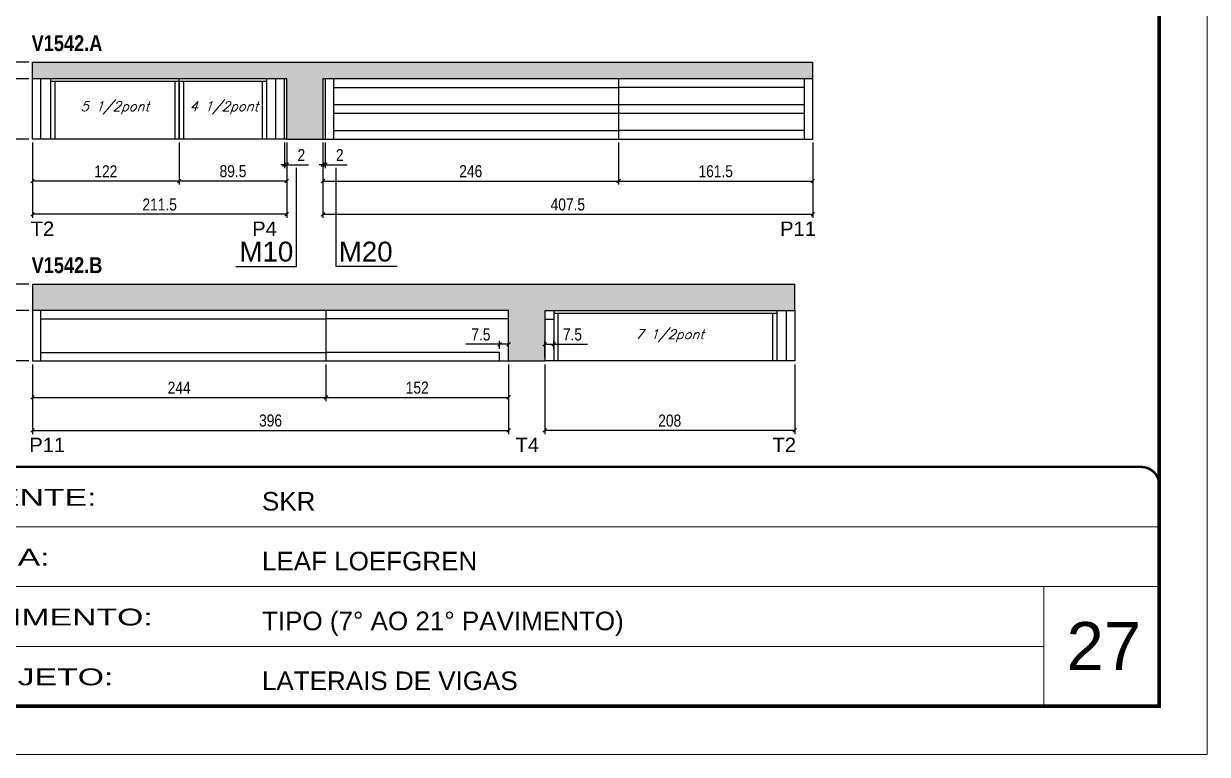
# Model space of a CAD drawing. Extents: x 3309 to 9563, y -2522 to 14608.
# Drawn here: x 6993 to 7978, y 6666 to 7275 of the extents above; entities that cross this region are included whole.
import ezdxf

# ---------------------------------------------------------------- set-up
doc = ezdxf.new("R2010")
doc.units = 0
doc.linetypes.add('CONTINUO', pattern=[0])
doc.linetypes.add('DASHED', pattern=[0.75, 0.5, -0.25])
for name, color, linetype in [('5', 5, 'Continuous'), ('COTA', 241, 'Continuous'), ('NOMENCLATURA', 7, 'Continuous'), ('Painéis', 200, 'Continuous'), ('SARR_2.2x10', 60, 'Continuous'), ('SARR_2.2x7', 40, 'Continuous'), ('SARR_3.5x7', 81, 'Continuous'), ('texto', 7, 'Continuous')]:
    doc.layers.add(name, color=color, linetype=linetype)
for name, color, linetype, lineweight in [('CARIMBO', 255, 'Continuous', 9), ('Folhas', 255, 'Continuous', 9), ('SARRAFO DE PRESSAO', 251, 'DASHED', 9)]:
    doc.layers.add(name, color=color, linetype=linetype, lineweight=lineweight)
doc.styles.add('ARIAL', font='arial.ttf')
doc.styles.add('COTA TECNICA', font='techl___.ttf', dxfattribs={"height": 10})
doc.styles.add('Romans', font='romans.shx')
doc.styles.get("Standard").update_dxf_attribs({"font": 'arial.ttf'})
doc.styles.add('TECNICA', font='techb___.ttf', dxfattribs={"height": 10})
doc.styles.add('Tecnologia', font='')
doc.styles.get('Tecnologia').set_extended_font_data('Forgotten Futurist')
doc.dimstyles.new('PAINEL', dxfattribs={"dimtxt": 10, "dimasz": 3, "dimexe": 3, "dimexo": 3, "dimgap": 3, "dimtad": 1, "dimdec": 1, "dimzin": 12, "dimdsep": 46, "dimtxsty": 'COTA TECNICA', "dimblk1": 'OBLIQUE', "dimblk2": 'OBLIQUE', "dimsah": 1, "dimcen": 0.9, "dimclrd": 4, "dimclre": 4, "dimclrt": 240, "dimadec": 1, "dimazin": 3, "dimtfac": 1, "dimtdec": 1, "dimtmove": 0, "dimatfit": 3, "dimfxl": 1, "dimtolj": 1, "dimtzin": 12, "dimarcsym": 0})

# ---------------------------------------------------------------- blocks, each defined once
blk = doc.blocks.new('9999999999')
at = {"color": 30, "linetype": 'CONTINUO'}
for p, q in [((98564.56, 34379.64), (99583.98, 34379.64)), ((98564.56, 34329.83), (99487.98, 34329.83)), ((99583.98, 34329.83), (99487.98, 34329.83)), ((99487.98, 34329.83), (99487.98, 34230.21)), ((98564.56, 34280.02), (99487.98, 34280.02))]:
    blk.add_line(p, q, dxfattribs=at)
at = {"color": 30, "linetype": 'CONTINUO', "const_width": 2}
blk.add_lwpolyline([(99583.98, 34230.21), (99583.98, 34414.45, 0.414214), (99568.98, 34429.45), (98228.98, 34429.45, 0.414214), (98213.98, 34414.45), (98213.98, 34245.21, 0.414214), (98228.98, 34230.21), (99583.98, 34230.21)], format="xyb", dxfattribs=at)
at = {"layer": 'Folhas'}
blk.add_lwpolyline([(98138.98, 34190.21), (99623.98, 34190.21), (99623.98, 35240.21), (98138.98, 35240.21)], close=True, dxfattribs=at)
at = {"layer": 'Folhas', "color": 30, "const_width": 3}
blk.add_lwpolyline([(98213.98, 34230.21), (99583.98, 34230.21), (99583.98, 35200.21), (98213.98, 35200.21)], close=True, dxfattribs=at)
at = {"color": 7, "linetype": 'Continuous', "ltscale": 5, "style": 'ARIAL'}
for s, height, p in [('SKR', 15.483, (98837.68, 34393.13)), ('LEAF LOEFGREN', 15.4829, (98837.68, 34343.32)), ('TIPO (7° AO 21° PAVIMENTO)', 15.4829, (98837.68, 34293.51)), ('LATERAIS DE VIGAS', 15.4829, (98837.68, 34243.7))]:
    blk.add_text(s, height=height, dxfattribs=at).set_placement(p)
at = {"layer": 'Folhas', "color": 7, "style": 'Tecnologia', "width": 1.5}
for s, p in [('CLIENTE:', (98573.65, 34397.17)), ('OBRA:', (98573.65, 34347.31)), ('PAVIMENTO:', (98573.65, 34297.5)), ('PROJETO:', (98573.65, 34247.69))]:
    blk.add_text(s, height=14, dxfattribs=at).set_placement(p)
blk = doc.blocks.new('_Oblique')
at = {"color": 0, "linetype": 'ByBlock', "lineweight": -2}
blk.add_line((-0.5, -0.5), (0.5, 0.5), dxfattribs=at)
blk = doc.blocks.new('*D2494')
at = {"layer": 'COTA', "color": 4, "linetype": 'ByBlock', "lineweight": -2, "transparency": 16777216}
for p, q in [((7122.73, 7175.61), (7122.73, 7140.67)), ((7212.23, 7175.61), (7212.23, 7140.67)), ((7212.23, 7143.67), (7122.73, 7143.67))]:
    blk.add_line(p, q, dxfattribs=at)
at = {"layer": 'Defpoints', "color": 0, "linetype": 'ByBlock', "transparency": 16777216}
for p in [(7122.73, 7178.61), (7212.23, 7178.61), (7122.73, 7143.67)]:
    blk.add_point(p, dxfattribs=at)
at = {"layer": 'COTA', "color": 4, "linetype": 'ByBlock', "lineweight": -2, "transparency": 16777216, "xscale": 3, "yscale": 3, "zscale": 3, "rotation": 180}
blk.add_blockref('_Oblique', (7122.73, 7143.67), dxfattribs=at)
at = {"layer": 'COTA', "color": 4, "linetype": 'ByBlock', "lineweight": -2, "transparency": 16777216, "xscale": 3, "yscale": 3, "zscale": 3}
blk.add_blockref('_Oblique', (7212.23, 7143.67), dxfattribs=at)
at = {"layer": 'COTA', "color": 240, "linetype": 'ByBlock', "transparency": 16777216, "insert": (7167.48, 7151.81), "char_height": 10, "attachment_point": 5, "style": 'COTA TECNICA'}
blk.add_mtext('\\A1;89.5', dxfattribs=at)
blk = doc.blocks.new('*D2495')
at = {"layer": 'COTA', "color": 4, "linetype": 'ByBlock', "lineweight": -2, "transparency": 16777216}
for p, q in [((7000.73, 7175.61), (7000.73, 7140.67)), ((7122.73, 7175.61), (7122.73, 7140.67)), ((7122.73, 7143.67), (7000.73, 7143.67))]:
    blk.add_line(p, q, dxfattribs=at)
at = {"layer": 'Defpoints', "color": 0, "linetype": 'ByBlock', "transparency": 16777216}
for p in [(7000.73, 7178.61), (7122.73, 7178.61), (7000.73, 7143.67)]:
    blk.add_point(p, dxfattribs=at)
at = {"layer": 'COTA', "color": 4, "linetype": 'ByBlock', "lineweight": -2, "transparency": 16777216, "xscale": 3, "yscale": 3, "zscale": 3, "rotation": 180}
blk.add_blockref('_Oblique', (7000.73, 7143.67), dxfattribs=at)
at = {"layer": 'COTA', "color": 4, "linetype": 'ByBlock', "lineweight": -2, "transparency": 16777216, "xscale": 3, "yscale": 3, "zscale": 3}
blk.add_blockref('_Oblique', (7122.73, 7143.67), dxfattribs=at)
at = {"layer": 'COTA', "color": 240, "linetype": 'ByBlock', "transparency": 16777216, "insert": (7061.73, 7151.73), "char_height": 10, "attachment_point": 5, "style": 'COTA TECNICA'}
blk.add_mtext('\\A1;122', dxfattribs=at)
blk = doc.blocks.new('*D2496')
at = {"layer": 'COTA', "color": 4, "linetype": 'ByBlock', "lineweight": -2, "transparency": 16777216}
for p, q in [((7000.73, 7175.61), (7000.73, 7112.96)), ((7212.23, 7175.61), (7212.23, 7112.96)), ((7212.23, 7115.96), (7000.73, 7115.96))]:
    blk.add_line(p, q, dxfattribs=at)
at = {"layer": 'Defpoints', "color": 0, "linetype": 'ByBlock', "transparency": 16777216}
for p in [(7000.73, 7178.61), (7212.23, 7178.61), (7000.73, 7115.96)]:
    blk.add_point(p, dxfattribs=at)
at = {"layer": 'COTA', "color": 4, "linetype": 'ByBlock', "lineweight": -2, "transparency": 16777216, "xscale": 3, "yscale": 3, "zscale": 3, "rotation": 180}
blk.add_blockref('_Oblique', (7000.73, 7115.96), dxfattribs=at)
at = {"layer": 'COTA', "color": 4, "linetype": 'ByBlock', "lineweight": -2, "transparency": 16777216, "xscale": 3, "yscale": 3, "zscale": 3}
blk.add_blockref('_Oblique', (7212.23, 7115.96), dxfattribs=at)
at = {"layer": 'COTA', "color": 240, "linetype": 'ByBlock', "transparency": 16777216, "insert": (7106.48, 7124.07), "char_height": 10, "attachment_point": 5, "style": 'COTA TECNICA'}
blk.add_mtext('\\A1;211.5', dxfattribs=at)
blk = doc.blocks.new('*D2497')
at = {"layer": 'COTA', "color": 4, "lineweight": -2, "transparency": 16777216}
for p, q in [((6997.73, 7228.61), (6980.98, 7228.61)), ((6983.98, 7178.61), (6983.98, 7228.61)), ((6997.73, 7178.61), (6980.98, 7178.61))]:
    blk.add_line(p, q, dxfattribs=at)
at = {"layer": 'Defpoints', "color": 0, "transparency": 16777216}
for p in [(6983.98, 7228.61), (7000.73, 7228.61), (7000.73, 7178.61)]:
    blk.add_point(p, dxfattribs=at)
at = {"layer": 'COTA', "color": 4, "lineweight": -2, "transparency": 16777216, "xscale": 3, "yscale": 3, "zscale": 3}
for p, rotation in [((6983.98, 7228.61), 90), ((6983.98, 7178.61), 270)]:
    blk.add_blockref('_Oblique', p, dxfattribs=dict(at, rotation=rotation))
at = {"layer": 'COTA', "color": 240, "transparency": 16777216, "insert": (6975.87, 7203.61), "char_height": 10, "attachment_point": 5, "rotation": 90, "style": 'COTA TECNICA'}
blk.add_mtext('\\A1;50', dxfattribs=at)
blk = doc.blocks.new('*D2498')
at = {"layer": 'COTA', "color": 4, "lineweight": -2, "transparency": 16777216}
for p, q in [((6983.98, 7242.61), (6983.98, 7261.73)), ((6997.73, 7242.61), (6980.98, 7242.61)), ((6983.98, 7228.61), (6983.98, 7242.61)), ((6997.73, 7228.61), (6980.98, 7228.61))]:
    blk.add_line(p, q, dxfattribs=at)
at = {"layer": 'Defpoints', "color": 0, "transparency": 16777216}
for p in [(6983.98, 7242.61), (7000.73, 7242.61), (7000.73, 7228.61)]:
    blk.add_point(p, dxfattribs=at)
at = {"layer": 'COTA', "color": 4, "lineweight": -2, "transparency": 16777216, "xscale": 3, "yscale": 3, "zscale": 3}
for p, rotation in [((6983.98, 7242.61), 90), ((6983.98, 7228.61), 270)]:
    blk.add_blockref('_Oblique', p, dxfattribs=dict(at, rotation=rotation))
at = {"layer": 'COTA', "color": 240, "transparency": 16777216, "insert": (6975.91, 7253.67), "char_height": 10, "attachment_point": 5, "rotation": 90, "style": 'COTA TECNICA'}
blk.add_mtext('\\A1;14', dxfattribs=at)
blk = doc.blocks.new('*D2499')
at = {"layer": 'COTA', "color": 4, "lineweight": -2, "transparency": 16777216}
for p, q in [((6997.73, 7242.61), (6951.48, 7242.61)), ((6954.48, 7178.61), (6954.48, 7242.61)), ((6997.73, 7178.61), (6951.48, 7178.61))]:
    blk.add_line(p, q, dxfattribs=at)
at = {"layer": 'Defpoints', "color": 0, "transparency": 16777216}
for p in [(6954.48, 7242.61), (7000.73, 7242.61), (7000.73, 7178.61)]:
    blk.add_point(p, dxfattribs=at)
at = {"layer": 'COTA', "color": 4, "lineweight": -2, "transparency": 16777216, "xscale": 3, "yscale": 3, "zscale": 3}
for p, rotation in [((6954.48, 7242.61), 90), ((6954.48, 7178.61), 270)]:
    blk.add_blockref('_Oblique', p, dxfattribs=dict(at, rotation=rotation))
at = {"layer": 'COTA', "color": 240, "transparency": 16777216, "insert": (6946.38, 7210.61), "char_height": 10, "attachment_point": 5, "rotation": 90, "style": 'COTA TECNICA'}
blk.add_mtext('\\A1;64', dxfattribs=at)
blk = doc.blocks.new('*D2500')
at = {"layer": 'Defpoints', "color": 0, "transparency": 16777216}
for p in [(7210.23, 7178.61, 0), (7212.23, 7178.61, 0), (7212.23, 7157.22)]:
    blk.add_point(p, dxfattribs=at)
at = {"layer": 'SARR_2.2x10', "color": 4, "lineweight": -2, "transparency": 16777216}
for p, q in [((7210.23, 7175.61), (7210.23, 7154.22)), ((7212.23, 7175.61), (7212.23, 7154.22)), ((7210.23, 7157.22), (7207.23, 7157.22)), ((7210.23, 7157.22), (7212.23, 7157.22)), ((7212.23, 7157.22), (7230.34, 7157.22))]:
    blk.add_line(p, q, dxfattribs=at)
at = {"layer": 'SARR_2.2x10', "color": 4, "lineweight": -2, "transparency": 16777216, "xscale": 3, "yscale": 3, "zscale": 3}
blk.add_blockref('_Oblique', (7210.23, 7157.22), dxfattribs=at)
at = {"layer": 'SARR_2.2x10', "color": 4, "lineweight": -2, "transparency": 16777216, "xscale": 3, "yscale": 3, "zscale": 3, "rotation": 180}
blk.add_blockref('_Oblique', (7212.23, 7157.22), dxfattribs=at)
at = {"layer": 'SARR_2.2x10', "color": 240, "transparency": 16777216, "insert": (7224.29, 7165.22), "char_height": 10, "attachment_point": 5, "style": 'COTA TECNICA'}
blk.add_mtext('\\A1;2', dxfattribs=at)
blk = doc.blocks.new('*D2501')
at = {"layer": 'COTA', "color": 4, "lineweight": -2, "transparency": 16777216}
for p, q in [((7242.23, 7175.61), (7242.23, 7112.96)), ((7649.73, 7175.61), (7649.73, 7112.96)), ((7242.23, 7115.96), (7649.73, 7115.96))]:
    blk.add_line(p, q, dxfattribs=at)
at = {"layer": 'Defpoints', "color": 0, "transparency": 16777216}
for p in [(7242.23, 7178.61), (7649.73, 7178.61), (7649.73, 7115.96)]:
    blk.add_point(p, dxfattribs=at)
at = {"layer": 'COTA', "color": 4, "lineweight": -2, "transparency": 16777216, "xscale": 3, "yscale": 3, "zscale": 3, "rotation": 180}
blk.add_blockref('_Oblique', (7242.23, 7115.96), dxfattribs=at)
at = {"layer": 'COTA', "color": 4, "lineweight": -2, "transparency": 16777216, "xscale": 3, "yscale": 3, "zscale": 3}
blk.add_blockref('_Oblique', (7649.73, 7115.96), dxfattribs=at)
at = {"layer": 'COTA', "color": 240, "transparency": 16777216, "insert": (7445.98, 7124.07), "char_height": 10, "attachment_point": 5, "style": 'COTA TECNICA'}
blk.add_mtext('\\A1;407.5', dxfattribs=at)
blk = doc.blocks.new('*D2502')
at = {"layer": 'COTA', "color": 4, "lineweight": -2, "transparency": 16777216}
for p, q in [((7242.23, 7175.61), (7242.23, 7140.67)), ((7488.23, 7175.61), (7488.23, 7140.67)), ((7242.23, 7143.67), (7488.23, 7143.67))]:
    blk.add_line(p, q, dxfattribs=at)
at = {"layer": 'Defpoints', "color": 0, "transparency": 16777216}
for p in [(7242.23, 7178.61), (7488.23, 7178.61), (7488.23, 7143.67)]:
    blk.add_point(p, dxfattribs=at)
at = {"layer": 'COTA', "color": 4, "lineweight": -2, "transparency": 16777216, "xscale": 3, "yscale": 3, "zscale": 3, "rotation": 180}
blk.add_blockref('_Oblique', (7242.23, 7143.67), dxfattribs=at)
at = {"layer": 'COTA', "color": 4, "lineweight": -2, "transparency": 16777216, "xscale": 3, "yscale": 3, "zscale": 3}
blk.add_blockref('_Oblique', (7488.23, 7143.67), dxfattribs=at)
at = {"layer": 'COTA', "color": 240, "transparency": 16777216, "insert": (7365.23, 7151.78), "char_height": 10, "attachment_point": 5, "style": 'COTA TECNICA'}
blk.add_mtext('\\A1;246', dxfattribs=at)
blk = doc.blocks.new('*D2503')
at = {"layer": 'COTA', "color": 4, "lineweight": -2, "transparency": 16777216}
for p, q in [((7488.23, 7175.61), (7488.23, 7140.67)), ((7649.73, 7175.61), (7649.73, 7140.67)), ((7488.23, 7143.67), (7649.73, 7143.67))]:
    blk.add_line(p, q, dxfattribs=at)
at = {"layer": 'Defpoints', "color": 0, "transparency": 16777216}
for p in [(7488.23, 7178.61), (7649.73, 7178.61), (7649.73, 7143.67)]:
    blk.add_point(p, dxfattribs=at)
at = {"layer": 'COTA', "color": 4, "lineweight": -2, "transparency": 16777216, "xscale": 3, "yscale": 3, "zscale": 3, "rotation": 180}
blk.add_blockref('_Oblique', (7488.23, 7143.67), dxfattribs=at)
at = {"layer": 'COTA', "color": 4, "lineweight": -2, "transparency": 16777216, "xscale": 3, "yscale": 3, "zscale": 3}
blk.add_blockref('_Oblique', (7649.73, 7143.67), dxfattribs=at)
at = {"layer": 'COTA', "color": 240, "transparency": 16777216, "insert": (7568.98, 7151.78), "char_height": 10, "attachment_point": 5, "style": 'COTA TECNICA'}
blk.add_mtext('\\A1;161.5', dxfattribs=at)
blk = doc.blocks.new('*D2505')
at = {"layer": 'COTA', "color": 4, "lineweight": -2, "transparency": 16777216}
for p, q in [((7242.23, 7175.61), (7242.23, 7154.22)), ((7244.23, 7175.61), (7244.23, 7154.22)), ((7242.23, 7157.22), (7239.23, 7157.22)), ((7242.23, 7157.22), (7244.23, 7157.22)), ((7244.23, 7157.22), (7262.34, 7157.22))]:
    blk.add_line(p, q, dxfattribs=at)
at = {"layer": 'Defpoints', "color": 0, "transparency": 16777216}
for p in [(7242.23, 7178.61, 0), (7244.23, 7178.61, 0), (7244.23, 7157.22)]:
    blk.add_point(p, dxfattribs=at)
at = {"layer": 'COTA', "color": 4, "lineweight": -2, "transparency": 16777216, "xscale": 3, "yscale": 3, "zscale": 3}
blk.add_blockref('_Oblique', (7242.23, 7157.22), dxfattribs=at)
at = {"layer": 'COTA', "color": 4, "lineweight": -2, "transparency": 16777216, "xscale": 3, "yscale": 3, "zscale": 3, "rotation": 180}
blk.add_blockref('_Oblique', (7244.23, 7157.22), dxfattribs=at)
at = {"layer": 'COTA', "color": 240, "transparency": 16777216, "insert": (7256.29, 7165.22), "char_height": 10, "attachment_point": 5, "style": 'COTA TECNICA'}
blk.add_mtext('\\A1;2', dxfattribs=at)
blk = doc.blocks.new('*D2506')
at = {"layer": 'COTA', "color": 4, "lineweight": -2, "transparency": 16777216}
for p, q in [((7000.73, 6990.84), (7000.73, 6933.02)), ((7396.73, 6990.84), (7396.73, 6933.02)), ((7000.73, 6936.02), (7396.73, 6936.02))]:
    blk.add_line(p, q, dxfattribs=at)
at = {"layer": 'Defpoints', "color": 0, "transparency": 16777216}
for p in [(7000.73, 6993.84), (7396.73, 6993.84), (7396.73, 6936.02)]:
    blk.add_point(p, dxfattribs=at)
at = {"layer": 'COTA', "color": 4, "lineweight": -2, "transparency": 16777216, "xscale": 3, "yscale": 3, "zscale": 3, "rotation": 180}
blk.add_blockref('_Oblique', (7000.73, 6936.02), dxfattribs=at)
at = {"layer": 'COTA', "color": 4, "lineweight": -2, "transparency": 16777216, "xscale": 3, "yscale": 3, "zscale": 3}
blk.add_blockref('_Oblique', (7396.73, 6936.02), dxfattribs=at)
at = {"layer": 'COTA', "color": 240, "transparency": 16777216, "insert": (7198.73, 6944.27), "char_height": 10, "attachment_point": 5, "style": 'COTA TECNICA'}
blk.add_mtext('\\A1;396', dxfattribs=at)
blk = doc.blocks.new('*D2507')
at = {"layer": 'COTA', "color": 4, "lineweight": -2, "transparency": 16777216}
for p, q in [((7000.73, 6990.84), (7000.73, 6960.5)), ((7244.73, 6990.84), (7244.73, 6960.5)), ((7000.73, 6963.5), (7244.73, 6963.5))]:
    blk.add_line(p, q, dxfattribs=at)
at = {"layer": 'Defpoints', "color": 0, "transparency": 16777216}
for p in [(7000.73, 6993.84), (7244.73, 6993.84), (7244.73, 6963.5)]:
    blk.add_point(p, dxfattribs=at)
at = {"layer": 'COTA', "color": 4, "lineweight": -2, "transparency": 16777216, "xscale": 3, "yscale": 3, "zscale": 3, "rotation": 180}
blk.add_blockref('_Oblique', (7000.73, 6963.5), dxfattribs=at)
at = {"layer": 'COTA', "color": 4, "lineweight": -2, "transparency": 16777216, "xscale": 3, "yscale": 3, "zscale": 3}
blk.add_blockref('_Oblique', (7244.73, 6963.5), dxfattribs=at)
at = {"layer": 'COTA', "color": 240, "transparency": 16777216, "insert": (7122.73, 6971.58), "char_height": 10, "attachment_point": 5, "style": 'COTA TECNICA'}
blk.add_mtext('\\A1;244', dxfattribs=at)
blk = doc.blocks.new('*D2508')
at = {"layer": 'COTA', "color": 4, "lineweight": -2, "transparency": 16777216}
for p, q in [((7244.73, 6990.84), (7244.73, 6960.5)), ((7396.73, 6990.84), (7396.73, 6960.5)), ((7244.73, 6963.5), (7396.73, 6963.5))]:
    blk.add_line(p, q, dxfattribs=at)
at = {"layer": 'Defpoints', "color": 0, "transparency": 16777216}
for p in [(7244.73, 6993.84), (7396.73, 6993.84), (7396.73, 6963.5)]:
    blk.add_point(p, dxfattribs=at)
at = {"layer": 'COTA', "color": 4, "lineweight": -2, "transparency": 16777216, "xscale": 3, "yscale": 3, "zscale": 3, "rotation": 180}
blk.add_blockref('_Oblique', (7244.73, 6963.5), dxfattribs=at)
at = {"layer": 'COTA', "color": 4, "lineweight": -2, "transparency": 16777216, "xscale": 3, "yscale": 3, "zscale": 3}
blk.add_blockref('_Oblique', (7396.73, 6963.5), dxfattribs=at)
at = {"layer": 'COTA', "color": 240, "transparency": 16777216, "insert": (7320.73, 6971.61), "char_height": 10, "attachment_point": 5, "style": 'COTA TECNICA'}
blk.add_mtext('\\A1;152', dxfattribs=at)
blk = doc.blocks.new('*D2509')
at = {"layer": 'COTA', "color": 4, "lineweight": -2, "transparency": 16777216}
for p, q in [((6997.73, 7057.84), (6977.05, 7057.84)), ((6980.05, 7035.84), (6980.05, 7057.84)), ((6997.73, 7035.84), (6977.05, 7035.84))]:
    blk.add_line(p, q, dxfattribs=at)
at = {"layer": 'Defpoints', "color": 0, "transparency": 16777216}
for p in [(6980.05, 7057.84), (7000.73, 7057.84), (7000.73, 7035.84)]:
    blk.add_point(p, dxfattribs=at)
at = {"layer": 'COTA', "color": 4, "lineweight": -2, "transparency": 16777216, "xscale": 3, "yscale": 3, "zscale": 3}
for p, rotation in [((6980.05, 7057.84), 90), ((6980.05, 7035.84), 270)]:
    blk.add_blockref('_Oblique', p, dxfattribs=dict(at, rotation=rotation))
at = {"layer": 'COTA', "color": 240, "transparency": 16777216, "insert": (6972.05, 7046.84), "char_height": 10, "attachment_point": 5, "rotation": 90, "style": 'COTA TECNICA'}
blk.add_mtext('\\A1;22', dxfattribs=at)
blk = doc.blocks.new('*D2510')
at = {"layer": 'COTA', "color": 4, "lineweight": -2, "transparency": 16777216}
for p, q in [((6997.73, 7035.84), (6977.05, 7035.84)), ((6980.05, 7035.84), (6980.05, 6993.84)), ((6997.73, 6993.84), (6977.05, 6993.84))]:
    blk.add_line(p, q, dxfattribs=at)
at = {"layer": 'Defpoints', "color": 0, "transparency": 16777216}
for p in [(7000.73, 7035.84), (6980.05, 6993.84), (7000.73, 6993.84)]:
    blk.add_point(p, dxfattribs=at)
at = {"layer": 'COTA', "color": 4, "lineweight": -2, "transparency": 16777216, "xscale": 3, "yscale": 3, "zscale": 3}
for p, rotation in [((6980.05, 7035.84), 90), ((6980.05, 6993.84), 270)]:
    blk.add_blockref('_Oblique', p, dxfattribs=dict(at, rotation=rotation))
at = {"layer": 'COTA', "color": 240, "transparency": 16777216, "insert": (6971.98, 7014.84), "char_height": 10, "attachment_point": 5, "rotation": 90, "style": 'COTA TECNICA'}
blk.add_mtext('\\A1;42', dxfattribs=at)
blk = doc.blocks.new('*D2511')
at = {"layer": 'COTA', "color": 4, "lineweight": -2, "transparency": 16777216}
for p, q in [((6997.73, 7057.84), (6946.82, 7057.84)), ((6949.82, 6993.84), (6949.82, 7057.84)), ((6997.73, 6993.84), (6946.82, 6993.84))]:
    blk.add_line(p, q, dxfattribs=at)
at = {"layer": 'Defpoints', "color": 0, "transparency": 16777216}
for p in [(6949.82, 7057.84), (7000.73, 7057.84), (7000.73, 6993.84)]:
    blk.add_point(p, dxfattribs=at)
at = {"layer": 'COTA', "color": 4, "lineweight": -2, "transparency": 16777216, "xscale": 3, "yscale": 3, "zscale": 3}
for p, rotation in [((6949.82, 7057.84), 90), ((6949.82, 6993.84), 270)]:
    blk.add_blockref('_Oblique', p, dxfattribs=dict(at, rotation=rotation))
at = {"layer": 'COTA', "color": 240, "transparency": 16777216, "insert": (6941.71, 7025.84), "char_height": 10, "attachment_point": 5, "rotation": 90, "style": 'COTA TECNICA'}
blk.add_mtext('\\A1;64', dxfattribs=at)
blk = doc.blocks.new('*D2512')
at = {"layer": 'COTA', "color": 4, "lineweight": -2, "transparency": 16777216}
for p, q in [((7389.23, 7003.84), (7389.23, 7010.74)), ((7396.73, 6996.84), (7396.73, 7010.74)), ((7389.23, 7007.74), (7361.08, 7007.74)), ((7396.73, 7007.74), (7389.23, 7007.74))]:
    blk.add_line(p, q, dxfattribs=at)
at = {"layer": 'Defpoints', "color": 0, "transparency": 16777216}
for p in [(7389.23, 7007.74), (7389.23, 7000.84, 0), (7396.73, 6993.84, 0)]:
    blk.add_point(p, dxfattribs=at)
at = {"layer": 'COTA', "color": 4, "lineweight": -2, "transparency": 16777216, "xscale": 3, "yscale": 3, "zscale": 3, "rotation": 180}
blk.add_blockref('_Oblique', (7389.23, 7007.74), dxfattribs=at)
at = {"layer": 'COTA', "color": 4, "lineweight": -2, "transparency": 16777216, "xscale": 3, "yscale": 3, "zscale": 3}
blk.add_blockref('_Oblique', (7396.73, 7007.74), dxfattribs=at)
at = {"layer": 'COTA', "color": 240, "transparency": 16777216, "insert": (7373.66, 7015.85), "char_height": 10, "attachment_point": 5, "style": 'COTA TECNICA'}
blk.add_mtext('\\A1;7.5', dxfattribs=at)
blk = doc.blocks.new('*D2513')
at = {"layer": 'COTA', "color": 4, "lineweight": -2, "transparency": 16777216}
for p, q in [((7426.73, 6990.84), (7426.73, 6933.02)), ((7634.73, 6990.84), (7634.73, 6933.02)), ((7634.73, 6936.02), (7426.73, 6936.02))]:
    blk.add_line(p, q, dxfattribs=at)
at = {"layer": 'Defpoints', "color": 0, "transparency": 16777216}
for p in [(7426.73, 6993.84, 0), (7634.73, 6993.84, 0), (7426.73, 6936.02)]:
    blk.add_point(p, dxfattribs=at)
at = {"layer": 'COTA', "color": 4, "lineweight": -2, "transparency": 16777216, "xscale": 3, "yscale": 3, "zscale": 3, "rotation": 180}
blk.add_blockref('_Oblique', (7426.73, 6936.02), dxfattribs=at)
at = {"layer": 'COTA', "color": 4, "lineweight": -2, "transparency": 16777216, "xscale": 3, "yscale": 3, "zscale": 3}
blk.add_blockref('_Oblique', (7634.73, 6936.02), dxfattribs=at)
at = {"layer": 'COTA', "color": 240, "transparency": 16777216, "insert": (7530.73, 6944.15), "char_height": 10, "attachment_point": 5, "style": 'COTA TECNICA'}
blk.add_mtext('\\A1;208', dxfattribs=at)
blk = doc.blocks.new('*D2514')
at = {"layer": 'COTA', "color": 4, "lineweight": -2, "transparency": 16777216}
for p, q in [((7426.73, 6996.84), (7426.73, 7010.74)), ((7434.23, 7003.84), (7434.23, 7010.74)), ((7426.73, 7007.74), (7434.23, 7007.74)), ((7434.23, 7007.74), (7462.38, 7007.74))]:
    blk.add_line(p, q, dxfattribs=at)
at = {"layer": 'Defpoints', "color": 0, "transparency": 16777216}
for p in [(7434.23, 7007.74), (7434.23, 7000.84, 0), (7426.73, 6993.84, 0)]:
    blk.add_point(p, dxfattribs=at)
at = {"layer": 'COTA', "color": 4, "lineweight": -2, "transparency": 16777216, "xscale": 3, "yscale": 3, "zscale": 3, "rotation": 180}
blk.add_blockref('_Oblique', (7426.73, 7007.74), dxfattribs=at)
at = {"layer": 'COTA', "color": 4, "lineweight": -2, "transparency": 16777216, "xscale": 3, "yscale": 3, "zscale": 3}
blk.add_blockref('_Oblique', (7434.23, 7007.74), dxfattribs=at)
at = {"layer": 'COTA', "color": 240, "transparency": 16777216, "insert": (7449.81, 7015.85), "char_height": 10, "attachment_point": 5, "style": 'COTA TECNICA'}
blk.add_mtext('\\A1;7.5', dxfattribs=at)

msp = doc.modelspace()

# ---------------------------------------------------------------- hatches: boundary and pattern name
at = {"layer": 'COTA'}
h = msp.add_hatch(dxfattribs=at)
h.set_pattern_fill('AR-CONC', color=256, scale=0.03)
h.set_pattern_definition([(50, (0, -26.7527), (5.46554, -0.4781726), [0.5715, -6.2865]), (355, (0, -26.7527), (-1.0573026, 5.7317054), [0.4572, -5.0292175]), (100.451445, (0.4555, -26.7925), (4.4082374, 5.2535326), [0.4857003, -5.3427073]), (46.1842, (0, -25.229), (8.1323712, -1.26127), [0.85725, -9.42975]), (96.63556, (0.678, -25.334), (7.122124, 7.422784), [0.728551, -8.014068]), (351.18415, (0, -25.229), (7.122124, 7.422784), [0.685799, -7.543792]), (21, (0.762, -25.6097), (4.5484317, -3.067956), [0.5715, -6.2865]), (326, (0.762, -25.6097), (1.8540609, 5.525639), [0.4572, -5.0292]), (71.451445, (1.141, -25.8653), (6.4024926, 2.457683), [0.4857003, -5.342698]), (37.5, (0, -26.7527), (0.0926581, 2.53665117), [0, -4.96824, 0, -5.1054, 0, -5.04825]), (7.5, (0, -26.7527), (2.0045899, 3.00541724), [0, -2.91084, 0, -4.85394, 0, -1.92405]), (327.5, (-1.6993, -26.7527), (4.06771786, -0.17186232), [0, -1.905, 0, -5.9436, 0, -7.8867]), (317.5, (-2.4613, -26.7527), (4.4438754, 0.7627947), [0, -2.4765, 0, -3.94716, 0, -5.6007])])
h.paths.add_polyline_path([(7212.23, 7178.61), (7242.23, 7178.61), (7242.23, 7228.61), (7649.73, 7228.61), (7649.73, 7242.61), (7000.73, 7242.61), (7000.73, 7228.61), (7212.23, 7228.61)])
h = msp.add_hatch(dxfattribs=at)
h.set_pattern_fill('AR-CONC', color=256, scale=0.03)
h.set_pattern_definition([(50, (0, -11.6316), (5.46554, -0.4781726), [0.5715, -6.2865]), (355, (0, -11.6316), (-1.0573026, 5.7317054), [0.4572, -5.0292175]), (100.451445, (0.4555, -11.6715), (4.4082374, 5.2535326), [0.4857003, -5.3427073]), (46.1842, (0, -10.1076), (8.1323712, -1.26127), [0.85725, -9.42975]), (96.63556, (0.678, -10.213), (7.122124, 7.422784), [0.728551, -8.014068]), (351.18415, (0, -10.108), (7.122124, 7.422784), [0.685799, -7.543792]), (21, (0.762, -10.4886), (4.5484317, -3.067956), [0.5715, -6.2865]), (326, (0.762, -10.4886), (1.854061, 5.525639), [0.4572, -5.0292]), (71.451445, (1.141, -10.7443), (6.4024926, 2.457683), [0.4857003, -5.342698]), (37.5, (0, -11.6316), (0.0926581, 2.53665117), [0, -4.96824, 0, -5.1054, 0, -5.04825]), (7.5, (0, -11.6316), (2.0045899, 3.00541724), [0, -2.91084, 0, -4.85394, 0, -1.92405]), (327.5, (-1.6993, -11.6316), (4.06771786, -0.1718623), [0, -1.905, 0, -5.9436, 0, -7.8867]), (317.5, (-2.4613, -11.6316), (4.4438754, 0.7627947), [0, -2.4765, 0, -3.94716, 0, -5.6007])])
h.paths.add_polyline_path([(7396.73, 6993.84), (7426.73, 6993.84), (7426.73, 7035.84), (7634.73, 7035.84), (7634.73, 7057.84), (7000.73, 7057.84), (7000.73, 7035.84), (7396.73, 7035.84)])

# ---------------------------------------------------------------- linework, layer by layer
for p, q in [((7000.73, 7228.61, 0), (7000.73, 7242.61, 0)), ((7000.73, 7242.61, 0), (7649.73, 7242.61, 0)), ((7649.73, 7228.61, 0), (7649.73, 7242.61, 0)), ((7212.23, 7178.61, 0), (7242.23, 7178.61, 0)), ((7000.73, 7057.84, 0), (7000.73, 7035.84, 0)), ((7000.73, 7057.84, 0), (7634.73, 7057.84, 0)), ((7634.73, 7035.84, 0), (7634.73, 7057.84, 0)), ((7396.73, 6993.84, 0), (7426.73, 6993.84, 0))]:
    msp.add_line(p, q, dxfattribs=at)
at = {"layer": 'NOMENCLATURA', "linetype": 'Continuous'}
for p, q in [((7220.38, 7072.46), (7220.38, 7154.71)), ((7253.27, 7072.46), (7253.27, 7154.71)), ((7169.71, 7072.46), (7220.38, 7072.46)), ((7303.93, 7072.46), (7253.27, 7072.46))]:
    msp.add_line(p, q, dxfattribs=at)
at = {"layer": 'Painéis', "linetype": 'ByBlock'}
for p, q in [((7212.23, 7228.61, 0), (7000.73, 7228.61, 0)), ((7000.73, 7178.61, 0), (7000.73, 7228.61, 0)), ((7122.73, 7178.61, 0), (7122.73, 7228.61, 0)), ((7210.23, 7178.61, 0), (7210.23, 7228.61, 0)), ((7212.23, 7178.61, 0), (7212.23, 7228.61, 0)), ((7649.73, 7228.61, 0), (7242.23, 7228.61, 0)), ((7242.23, 7228.61, 0), (7242.23, 7178.61, 0)), ((7244.23, 7228.61, 0), (7244.23, 7178.61, 0)), ((7488.23, 7228.61, 0), (7488.23, 7178.61, 0)), ((7649.73, 7178.61, 0), (7649.73, 7228.61, 0)), ((7212.23, 7178.61, 0), (7000.73, 7178.61, 0)), ((7242.23, 7178.61, 0), (7649.73, 7178.61, 0)), ((7396.73, 7035.84, 0), (7000.73, 7035.84, 0)), ((7000.73, 7035.84, 0), (7000.73, 6993.84, 0)), ((7244.73, 7035.84, 0), (7244.73, 6993.84, 0)), ((7396.73, 6993.84, 0), (7396.73, 7035.84, 0)), ((7426.73, 7035.84, 0), (7426.73, 6993.84, 0)), ((7426.73, 7035.84, 0), (7634.73, 7035.84, 0)), ((7634.73, 7035.84, 0), (7634.73, 6993.84, 0)), ((7000.73, 6993.84, 0), (7396.73, 6993.84, 0)), ((7634.73, 6993.84, 0), (7426.73, 6993.84, 0))]:
    msp.add_line(p, q, dxfattribs=at)
at = {"layer": 'SARR_2.2x7', "linetype": 'Continuous'}
for p, q in [((7007.73, 7178.61, 0), (7007.73, 7228.61, 0)), ((7122.73, 7226.41, 0), (7015.73, 7226.41, 0)), ((7195.23, 7226.41, 0), (7122.73, 7226.41, 0)), ((7203.23, 7178.61, 0), (7203.23, 7228.61, 0)), ((7251.23, 7178.61, 0), (7251.23, 7228.61, 0)), ((7642.73, 7178.61, 0), (7642.73, 7228.61, 0)), ((7251.23, 7221.61, 0), (7488.23, 7221.61, 0)), ((7642.73, 7221.61, 0), (7488.23, 7221.61, 0)), ((7251.23, 7207.23, 0), (7488.23, 7207.23, 0)), ((7488.23, 7207.23, 0), (7642.73, 7207.23, 0)), ((7251.23, 7200.23, 0), (7488.23, 7200.23, 0)), ((7488.23, 7200.23, 0), (7642.73, 7200.23, 0)), ((7251.23, 7185.61, 0), (7488.23, 7185.61, 0)), ((7642.73, 7185.61, 0), (7488.23, 7185.61, 0)), ((7007.73, 6993.84, 0), (7007.73, 7035.84, 0)), ((7434.23, 7033.64, 0), (7619.73, 7033.64, 0)), ((7627.73, 6993.84, 0), (7627.73, 7035.84, 0)), ((7007.73, 7028.84, 0), (7244.73, 7028.84, 0)), ((7396.73, 7028.84, 0), (7244.73, 7028.84, 0)), ((7434.23, 7028.34, 0), (7426.73, 7028.34, 0)), ((7007.73, 7000.84, 0), (7244.73, 7000.84, 0)), ((7389.23, 7000.84, 0), (7244.73, 7000.84, 0)), ((7389.23, 6993.84, 0), (7389.23, 7000.84, 0))]:
    msp.add_line(p, q, dxfattribs=at)
at = {"layer": 'SARR_3.5x7'}
for p, q in [((7015.73, 7228.61, 0), (7015.73, 7178.61, 0)), ((7019.23, 7226.41, 0), (7019.23, 7178.61, 0)), ((7119.23, 7226.41, 0), (7119.23, 7178.61, 0)), ((7122.73, 7226.41, 0), (7122.73, 7178.61, 0)), ((7126.23, 7226.41, 0), (7126.23, 7178.61, 0)), ((7191.73, 7226.41, 0), (7191.73, 7178.61, 0)), ((7195.23, 7228.61, 0), (7195.23, 7178.61, 0)), ((7434.23, 7035.84, 0), (7434.23, 6993.84, 0)), ((7437.73, 7033.64, 0), (7437.73, 6993.84, 0)), ((7616.23, 7033.64, 0), (7616.23, 6993.84, 0)), ((7619.73, 7035.84, 0), (7619.73, 6993.84, 0))]:
    msp.add_line(p, q, dxfattribs=at)

# ---------------------------------------------------------------- block references
at = {"layer": 'SARRAFO DE PRESSAO', "color": 6, "linetype": 'ByBlock'}
msp.add_blockref('9999999999', (-91646.11, -27523.8), dxfattribs=at)

# ---------------------------------------------------------------- texts
at = {"layer": '5', "linetype": 'Continuous'}
for s, rotation, p in [('T2', 359.99996, (6999.2, 7097.95, 0)), ('P4', 0.00004, (7183.45, 7097.95, 0)), ('P11', 0.00004, (7622.54, 7097.95, 0)), ('P11', 0.00004, (6998.05, 6918.01, 0)), ('T4', 0.00004, (7402.39, 6918.01, 0)), ('T2', 0.00004, (7616.23, 6918.01, 0))]:
    msp.add_text(s, height=12, rotation=rotation, dxfattribs=at).set_placement(p)
at = {"layer": 'CARIMBO', "style": 'ARIAL'}
msp.add_text('27', height=40, dxfattribs=at).set_placement((7860.73, 6736.55))
at = {"layer": 'NOMENCLATURA', "style": 'TECNICA'}
for s, p in [('V1542.A', (7000.01, 7251.8, 0)), ('V1542.B', (7000.01, 7067.03, 0))]:
    msp.add_text(s, height=13.2, dxfattribs=at).set_placement(p)
at = {"layer": 'NOMENCLATURA', "linetype": 'Continuous'}
for s, p in [('M10', (7172.79, 7076.66)), ('M20', (7255.41, 7076.66))]:
    msp.add_text(s, height=16.5, dxfattribs=at).set_placement(p)
at = {"layer": 'texto', "color": 2, "char_height": 8, "attachment_point": 5, "style": 'Romans'}
for s, insert in [('{\\Q19;\\C256;5 1/2pont}', (7069.23, 7204.61, 0)), ('{\\Q19;\\C256;4 1/2pont}', (7159.98, 7204.61, 0)), ('{\\Q19;\\C256;7 1/2pont}', (7530.73, 7014.84, 0))]:
    msp.add_mtext(s, dxfattribs=dict(at, insert=insert))

# ---------------------------------------------------------------- dimensions: what is measured, and where the dimension line sits
at = {"layer": 'COTA'}
for base, p1, p2, angle, picture, middle in [((6983.98, 7242.61, 0), (7000.73, 7228.61, 0), (7000.73, 7242.61, 0), 90, '*D2498', (6975.91, 7253.67, 0)), ((6954.48, 7242.61, 0), (7000.73, 7178.61, 0), (7000.73, 7242.61, 0), 90, '*D2499', (6946.38, 7210.61, 0)), ((6983.98, 7228.61, 0), (7000.73, 7178.61, 0), (7000.73, 7228.61, 0), 90, '*D2497', (6975.87, 7203.61, 0)), ((7649.73, 7115.96, 0), (7242.23, 7178.61, 0), (7649.73, 7178.61, 0), 180, '*D2501', (7445.98, 7124.07, 0)), ((6949.82, 7057.84, 0), (7000.73, 6993.84, 0), (7000.73, 7057.84, 0), 90, '*D2511', (6941.71, 7025.84, 0)), ((6980.05, 7057.84, 0), (7000.73, 7035.84, 0), (7000.73, 7057.84, 0), 90, '*D2509', (6972.05, 7046.84, 0)), ((6980.05, 6993.84, 0), (7000.73, 7035.84, 0), (7000.73, 6993.84, 0), 90, '*D2510', (6971.98, 7014.84, 0)), ((7434.23, 7007.74), (7426.73, 6993.84, 0), (7434.23, 7000.84, 0), 180, '*D2514', (7449.81, 7015.85)), ((7396.73, 6936.02, 0), (7000.73, 6993.84, 0), (7396.73, 6993.84, 0), 180, '*D2506', (7198.73, 6944.27, 0))]:
    dim = msp.add_linear_dim(base=base, p1=p1, p2=p2, angle=angle, dimstyle='PAINEL', dxfattribs=at)
    dim.commit()
    dim.dimension.update_dxf_attribs({"geometry": picture, "text_midpoint": middle})
at = {"layer": 'COTA', "linetype": 'ByBlock'}
dim = msp.add_linear_dim(base=(7000.73, 7143.67, 0), p1=(7122.73, 7178.61, 0), p2=(7000.73, 7178.61, 0), angle=180, dimstyle='PAINEL', override={"dimtmove": 1}, dxfattribs=at)
dim.commit()
dim.dimension.update_dxf_attribs({"geometry": '*D2495', "text_midpoint": (7061.73, 7151.73, 0)})
for base, p2, picture, middle in [((7000.73, 7115.96, 0), (7000.73, 7178.61, 0), '*D2496', (7106.48, 7124.07, 0)), ((7122.73, 7143.67, 0), (7122.73, 7178.61, 0), '*D2494', (7167.48, 7151.81, 0))]:
    dim = msp.add_linear_dim(base=base, p1=(7212.23, 7178.61, 0), p2=p2, angle=180, dimstyle='PAINEL', dxfattribs=at)
    dim.commit()
    dim.dimension.update_dxf_attribs({"geometry": picture, "text_midpoint": middle})
at = {"layer": 'COTA'}
for base, p1, p2, picture, middle in [((7244.23, 7157.22), (7242.23, 7178.61, 0), (7244.23, 7178.61, 0), '*D2505', (7256.29, 7165.22)), ((7488.23, 7143.67, 0), (7242.23, 7178.61, 0), (7488.23, 7178.61, 0), '*D2502', (7365.23, 7151.78, 0)), ((7389.23, 7007.74), (7396.73, 6993.84, 0), (7389.23, 7000.84, 0), '*D2512', (7373.66, 7015.85)), ((7244.73, 6963.5, 0), (7000.73, 6993.84, 0), (7244.73, 6993.84, 0), '*D2507', (7122.73, 6971.58, 0)), ((7426.73, 6936.02), (7634.73, 6993.84, 0), (7426.73, 6993.84, 0), '*D2513', (7530.73, 6944.15))]:
    dim = msp.add_linear_dim(base=base, p1=p1, p2=p2, dimstyle='PAINEL', dxfattribs=at)
    dim.commit()
    dim.dimension.update_dxf_attribs({"geometry": picture, "text_midpoint": middle})
for base, p1, p2, picture, middle in [((7649.73, 7143.67, 0), (7488.23, 7178.61, 0), (7649.73, 7178.61, 0), '*D2503', (7568.98, 7151.78, 0)), ((7396.73, 6963.5, 0), (7244.73, 6993.84, 0), (7396.73, 6993.84, 0), '*D2508', (7320.73, 6971.61, 0))]:
    dim = msp.add_linear_dim(base=base, p1=p1, p2=p2, dimstyle='PAINEL', override={"dimtmove": 1}, dxfattribs=at)
    dim.commit()
    dim.dimension.update_dxf_attribs({"geometry": picture, "text_midpoint": middle})
at = {"layer": 'SARR_2.2x10'}
dim = msp.add_linear_dim(base=(7212.23, 7157.22), p1=(7210.23, 7178.61, 0), p2=(7212.23, 7178.61, 0), dimstyle='PAINEL', dxfattribs=at)
dim.commit()
dim.dimension.update_dxf_attribs({"geometry": '*D2500', "text_midpoint": (7224.29, 7165.22)})

doc.saveas('drawing.dxf')
